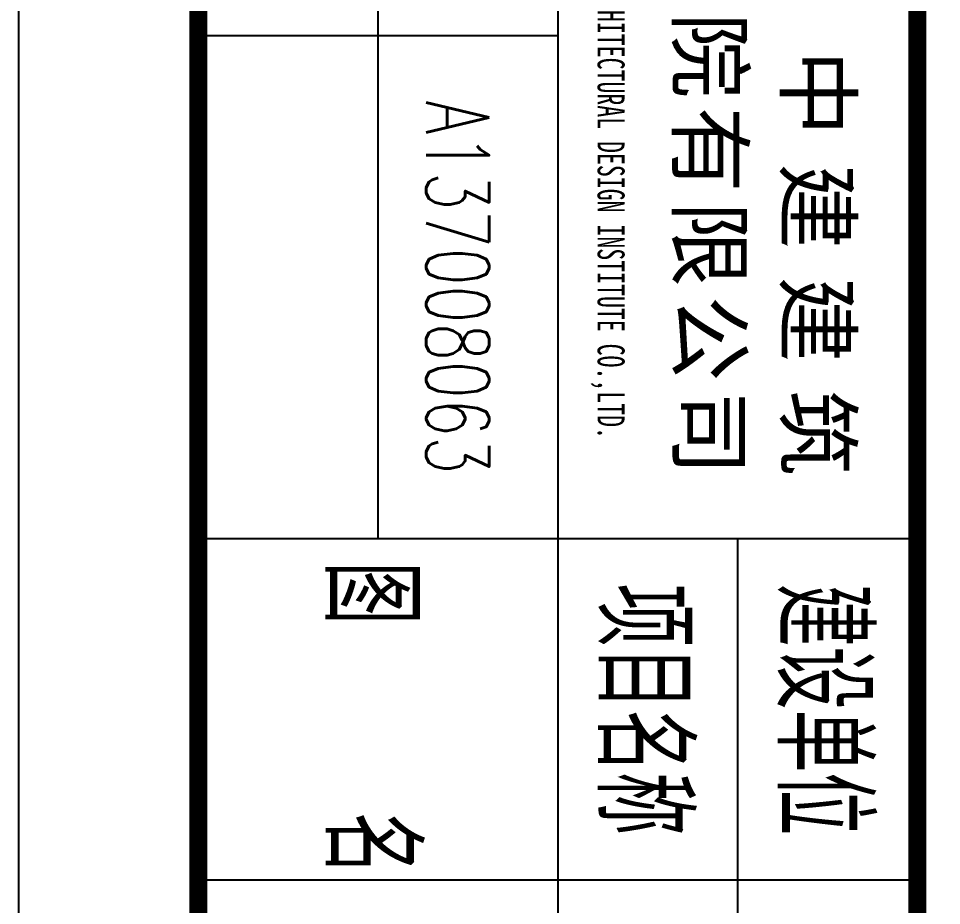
# Model space of a CAD drawing. Extents: x 196430 to 818205, y 904526 to 1974626.
# Drawn here: x 692055 to 699758, y 1649664 to 1657071 of the extents above; entities that cross this region are included whole.
import ezdxf
from ezdxf.enums import TextEntityAlignment as Align

# ---------------------------------------------------------------- set-up
doc = ezdxf.new("R2010")
doc.units = 0
doc.header["$LTSCALE"] = 1000
doc.header["$MEASUREMENT"] = 0
doc.layers.add('arch', color=8, linetype='Continuous')
doc.layers.add('FRAME', color=7, linetype='Continuous')
doc.layers.add('arch-1#教学楼$0$PUB_TITLE', color=8, linetype='Continuous', lineweight=25)
doc.layers.add('PUB_TITLE', color=4, linetype='Continuous', lineweight=25)
doc.styles.add('FRAME-1', font='simhei.ttf')
doc.styles.add('FRAME-2', font='', dxfattribs={"height": 3000})
doc.styles.add('FRAME-3', font='romans.shx', dxfattribs={"width": 0.7, "bigfont": 'hztxt.shx'})
doc.styles.get('FRAME-2').set_extended_font_data('楷体_GB2312')

# ---------------------------------------------------------------- blocks, each defined once
blk = doc.blocks.new('arch-1#教学楼')
at = {"layer": 'arch-1#教学楼$0$PUB_TITLE'}
blk.add_lwpolyline([(5245367, 656718), (5371517, 656718), (5371517, 835068), (5245367, 835068)], close=True, dxfattribs=at)
blk = doc.blocks.new('A0')
at = {"layer": 'FRAME'}
for p, q in [((434428, 459754), (434428, 418054)), ((435928, 459754), (435928, 451354)), ((437428, 459754), (437428, 418054)), ((440428, 459754), (440428, 418054)), ((437428, 455554), (434428, 455554)), ((440428, 451354), (434428, 451354)), ((438928, 451354), (438928, 418054)), ((440428, 448504), (434428, 448504))]:
    blk.add_line(p, q, dxfattribs=at)
at = {"layer": 'FRAME', "const_width": 150}
blk.add_lwpolyline([(434428, 459754), (440428, 459754), (440428, 418054)], dxfattribs=at)
at = {"layer": 'PUB_TITLE', "color": 0}
blk.add_lwpolyline([(432928, 416554), (559078, 416554), (559078, 594904), (432928, 594904)], close=True, dxfattribs=at)
at = {"layer": 'PUB_TITLE', "color": 0, "const_width": 150}
blk.add_lwpolyline([(434428, 418054), (557578, 418054), (557578, 591154), (434428, 591154)], close=True, dxfattribs=at)
at = {"layer": 'FRAME', "style": 'FRAME-2', "width": 0.65}
blk.add_text('CSCEC JINAN ARCHITECTURAL DESIGN INSTITUTE CO.,LTD.', height=225, rotation=270, dxfattribs=at).set_placement((437760.4, 457262.2))
at = {"layer": 'FRAME', "style": 'FRAME-1'}
for s, p in [('院', (438435, 455391.2)), ('中', (439335, 455076.2)), ('有', (438435, 454603.7)), ('建', (439335, 454131.2)), ('限', (438435, 453816.2)), ('建', (439335, 453186.2)), ('公', (438435, 453028.7)), ('司', (438435, 452241.2)), ('筑', (439335, 452241.2))]:
    blk.add_text(s, height=525, rotation=270, dxfattribs=at).set_placement(p, align=Align.CENTER)
at = {"layer": 'FRAME', "style": 'FRAME-3', "width": 0.7}
for s, height, p in [('A137008063', 525, (436592.9, 453454)), ('图    名', 750, (435904.7, 449855.5)), ('项目名称', 750, (438178, 449929)), ('建设单位', 750, (439678, 449929))]:
    blk.add_text(s, height=height, rotation=270, dxfattribs=at).set_placement(p, align=Align.MIDDLE)

msp = doc.modelspace()

# ---------------------------------------------------------------- block references
at = {"layer": 'arch'}
msp.add_blockref('arch-1#教学楼', (-4553311.7, 961207.8), dxfattribs=at)
at = {"layer": 'FRAME'}
msp.add_blockref('A0', (259127.3, 1201371.8), dxfattribs=at)

doc.saveas('drawing.dxf')
